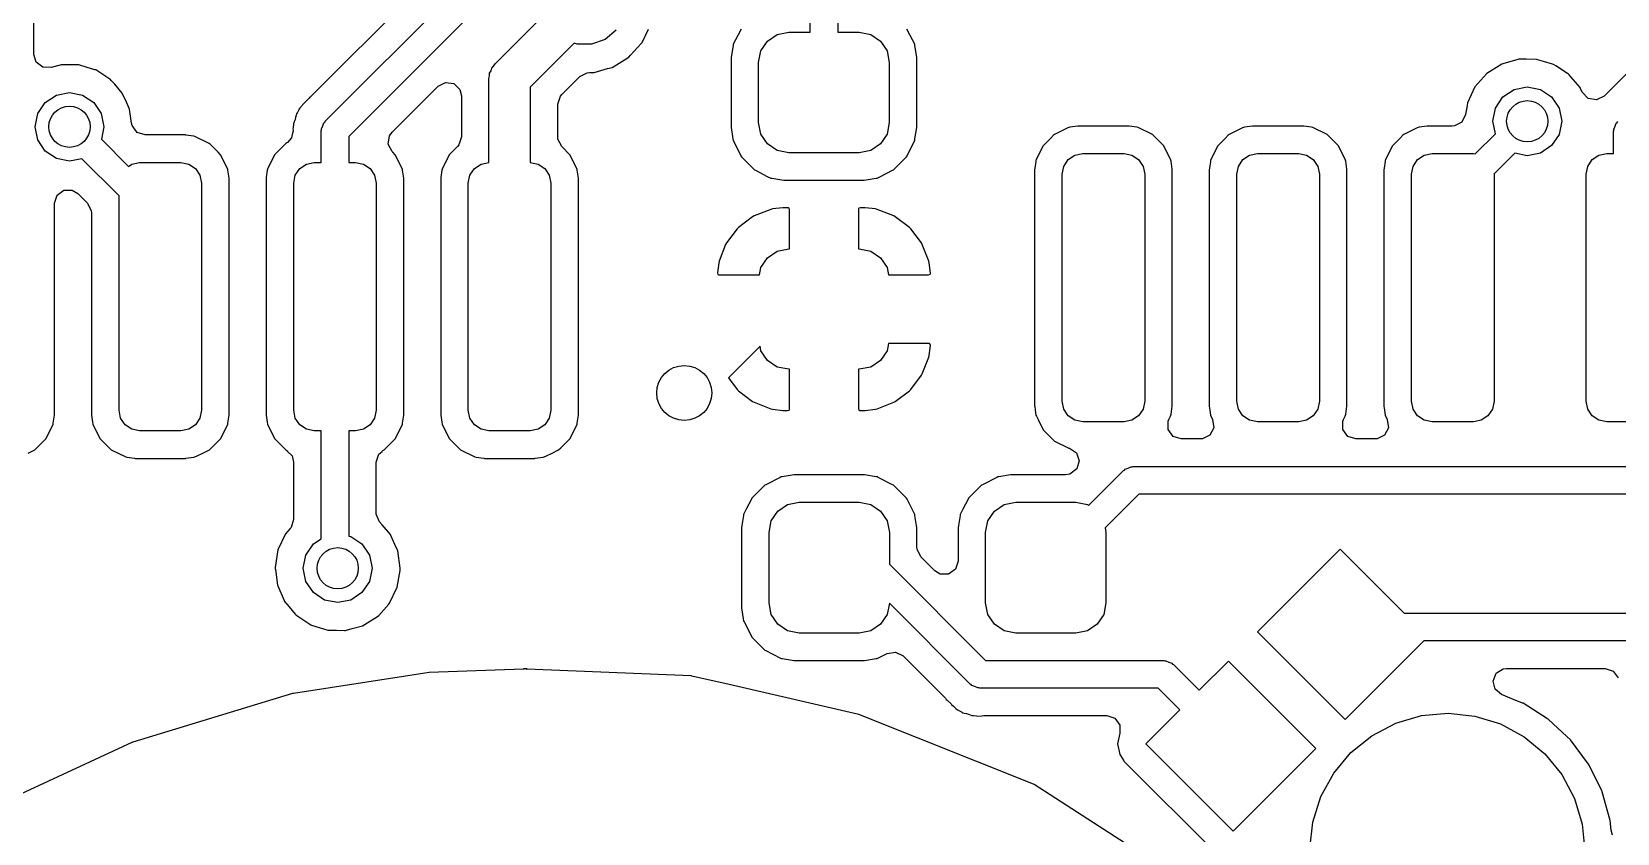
# Model space of a CAD drawing. Extents: x 0.04 to 2.01, y 0.04 to 5.04.
# Drawn here: x 0.3868 to 0.8407, y 1.808 to 2.0374 of the extents above; entities that cross this region are included whole.
import ezdxf

# ---------------------------------------------------------------- set-up
doc = ezdxf.new("R2010")
doc.units = 0
doc.header["$MEASUREMENT"] = 0
doc.layers.add('BLACK', color=7, linetype='CONTINUOUS')

msp = doc.modelspace()

# ---------------------------------------------------------------- linework, layer by layer
at = {"layer": 'BLACK', "linetype": 'CONTINUOUS'}
for p, q in [((0.470838, 2.01184), (0.559685, 2.10069)), ((0.566406, 2.09627), (0.477559, 2.00742)), ((0.609685, 2.03728), (0.609685, 2.08083)), ((0.617559, 2.08083), (0.617559, 2.03728)), ((0.517309, 2.06947), (0.466746, 2.01891)), ((0.870322, 2.05241), (0.836947, 2.01903)), ((0.387421, 2.03093), (0.387421, 2.04672)), ((0.519446, 2.02823), (0.533767, 2.04255)), ((0.561563, 2.03436), (0.563434, 2.03822)), ((0.589874, 2.03822), (0.588916, 2.03634)), ((0.638328, 2.03634), (0.63737, 2.03822)), ((0.542107, 2.03419), (0.529528, 2.02161)), ((0.543008, 2.03386), (0.542107, 2.03419)), ((0.54711, 2.03386), (0.543008, 2.03386)), ((0.550965, 2.03526), (0.54711, 2.03386)), ((0.554107, 2.0379), (0.550965, 2.03526)), ((0.55824, 2.03069), (0.561377, 2.03415)), ((0.561377, 2.03415), (0.561563, 2.03436)), ((0.587592, 2.03353), (0.58706, 2.03018)), ((0.58764, 2.03384), (0.587592, 2.03353)), ((0.587592, 2.03353), (0.587592, 2.03353)), ((0.588916, 2.03634), (0.58764, 2.03384)), ((0.595577, 2.03197), (0.597444, 2.03476)), ((0.597444, 2.03476), (0.600238, 2.03663)), ((0.600238, 2.03663), (0.603533, 2.03728)), ((0.603533, 2.03728), (0.609685, 2.03728)), ((0.617559, 2.03728), (0.623711, 2.03728)), ((0.623711, 2.03728), (0.627006, 2.03663)), ((0.627006, 2.03663), (0.6298, 2.03476)), ((0.6298, 2.03476), (0.631667, 2.03197)), ((0.639604, 2.03384), (0.638328, 2.03634)), ((0.639652, 2.03353), (0.639604, 2.03384)), ((0.640184, 2.03018), (0.639652, 2.03353)), ((0.639652, 2.03353), (0.639652, 2.03353)), ((0.388086, 2.02876), (0.387421, 2.03093)), ((0.552965, 2.02722), (0.557775, 2.03018)), ((0.557775, 2.03018), (0.55824, 2.03069)), ((0.58706, 2.03018), (0.587028, 2.02997)), ((0.587028, 2.02997), (0.587028, 2.01015)), ((0.594921, 2.02867), (0.595577, 2.03197)), ((0.631667, 2.03197), (0.632323, 2.02867)), ((0.640217, 2.02997), (0.640184, 2.03018)), ((0.640217, 2.01015), (0.640217, 2.02997)), ((0.812262, 2.02949), (0.807911, 2.02824)), ((0.812529, 2.02956), (0.812262, 2.02949)), ((0.812262, 2.02949), (0.812262, 2.02949)), ((0.812806, 2.02956), (0.812529, 2.02956)), ((0.814592, 2.02955), (0.812806, 2.02956)), ((0.817609, 2.02953), (0.814592, 2.02955)), ((0.819556, 2.02895), (0.817609, 2.02953)), ((0.822211, 2.02816), (0.819556, 2.02895)), ((0.389983, 2.02727), (0.388086, 2.02876)), ((0.39239, 2.02718), (0.389983, 2.02727)), ((0.394939, 2.02791), (0.39239, 2.02718)), ((0.395206, 2.02799), (0.394939, 2.02791)), ((0.394939, 2.02791), (0.394939, 2.02791)), ((0.395484, 2.02799), (0.395206, 2.02799)), ((0.397269, 2.02798), (0.395484, 2.02799)), ((0.400286, 2.02796), (0.397269, 2.02798)), ((0.402708, 2.02723), (0.400286, 2.02796)), ((0.404888, 2.02658), (0.402708, 2.02723)), ((0.405154, 2.0265), (0.404888, 2.02658)), ((0.404888, 2.02658), (0.404888, 2.02658)), ((0.406024, 2.02594), (0.405154, 2.0265)), ((0.409184, 2.02389), (0.406024, 2.02594)), ((0.517717, 2.02406), (0.517918, 2.02481)), ((0.517918, 2.02558), (0.518306, 2.02626)), ((0.517918, 2.02481), (0.517918, 2.02558)), ((0.518306, 2.02626), (0.518508, 2.02701)), ((0.518508, 2.02701), (0.519057, 2.02756)), ((0.519057, 2.02756), (0.519446, 2.02823)), ((0.538563, 2.01948), (0.543697, 2.02461)), ((0.543697, 2.02461), (0.545843, 2.02571)), ((0.545843, 2.02571), (0.546524, 2.02576)), ((0.546524, 2.02576), (0.546944, 2.02575)), ((0.546944, 2.02575), (0.547242, 2.02574)), ((0.547242, 2.02574), (0.547242, 2.02574)), ((0.547242, 2.02574), (0.54752, 2.02574)), ((0.54752, 2.02574), (0.547787, 2.02581)), ((0.547787, 2.02581), (0.547788, 2.02581)), ((0.547788, 2.02581), (0.551694, 2.02688)), ((0.551694, 2.02688), (0.552965, 2.02722)), ((0.594921, 2.01145), (0.594921, 2.02867)), ((0.632323, 2.02867), (0.632323, 2.01145)), ((0.803347, 2.02546), (0.799984, 2.02165)), ((0.807644, 2.02817), (0.803347, 2.02546)), ((0.807911, 2.02824), (0.807644, 2.02817)), ((0.807911, 2.02824), (0.807911, 2.02824)), ((0.822477, 2.02808), (0.822211, 2.02816)), ((0.822211, 2.02816), (0.822211, 2.02816)), ((0.823135, 2.02765), (0.822477, 2.02808)), ((0.826507, 2.02546), (0.823135, 2.02765)), ((0.82674, 2.02531), (0.826507, 2.02546)), ((0.826507, 2.02546), (0.826507, 2.02546)), ((0.826921, 2.0251), (0.82674, 2.02531)), ((0.827401, 2.02455), (0.826921, 2.0251)), ((0.826921, 2.0251), (0.826921, 2.0251)), ((0.830056, 2.02147), (0.827401, 2.02455)), ((0.393871, 2.01933), (0.397638, 2.02008)), ((0.397638, 2.02008), (0.401404, 2.01933)), ((0.409417, 2.02374), (0.409184, 2.02389)), ((0.409184, 2.02389), (0.409184, 2.02389)), ((0.409598, 2.02353), (0.409417, 2.02374)), ((0.410583, 2.02239), (0.409598, 2.02353)), ((0.409598, 2.02353), (0.409598, 2.02353)), ((0.412733, 2.01989), (0.410583, 2.02239)), ((0.412848, 2.01964), (0.412733, 2.01989)), ((0.489975, 2.00868), (0.503169, 2.02187)), ((0.503169, 2.02187), (0.505315, 2.02296)), ((0.505315, 2.02296), (0.507695, 2.02259)), ((0.507695, 2.02259), (0.509398, 2.02088)), ((0.509398, 2.02088), (0.509823, 2.01911)), ((0.517717, 2), (0.517717, 2.02406)), ((0.529528, 2.02161), (0.529528, 2)), ((0.799984, 2.02165), (0.797825, 2.01705)), ((0.808001, 2.01877), (0.811194, 2.0209)), ((0.811194, 2.0209), (0.814961, 2.02165)), ((0.814961, 2.02165), (0.818727, 2.0209)), ((0.818727, 2.0209), (0.82192, 2.01877)), ((0.830171, 2.02121), (0.830056, 2.02147)), ((0.830643, 2.02018), (0.830171, 2.02121)), ((0.830171, 2.02121), (0.830171, 2.02121)), ((0.832421, 2.01832), (0.830643, 2.02018)), ((0.388544, 2.014), (0.390678, 2.0172)), ((0.390678, 2.0172), (0.393871, 2.01933)), ((0.401404, 2.01933), (0.404598, 2.0172)), ((0.404598, 2.0172), (0.406731, 2.014)), ((0.413911, 2.0173), (0.412848, 2.01964)), ((0.412848, 2.01964), (0.412848, 2.01964)), ((0.414836, 2.01527), (0.413911, 2.0173)), ((0.463449, 2.01549), (0.463315, 2.01515)), ((0.464243, 2.01634), (0.463449, 2.01549)), ((0.464378, 2.0165), (0.464243, 2.01634)), ((0.464478, 2.01664), (0.464378, 2.0165)), ((0.465021, 2.01719), (0.464478, 2.01664)), ((0.465122, 2.01729), (0.465021, 2.01719)), ((0.466201, 2.01845), (0.465122, 2.01729)), ((0.466446, 2.01872), (0.466201, 2.01845)), ((0.466623, 2.0188), (0.466446, 2.01872)), ((0.466746, 2.01891), (0.466623, 2.0188)), ((0.509823, 2.01911), (0.509823, 2.00733)), ((0.537421, 2.01672), (0.538166, 2.01902)), ((0.537421, 2.00733), (0.537421, 2.01672)), ((0.538166, 2.01902), (0.538563, 2.01948)), ((0.79771, 2.01631), (0.797311, 2.01375)), ((0.797825, 2.01705), (0.79771, 2.01631)), ((0.805118, 2.01181), (0.805867, 2.01558)), ((0.805867, 2.01558), (0.808001, 2.01877)), ((0.82192, 2.01877), (0.824054, 2.01558)), ((0.824054, 2.01558), (0.824803, 2.01181)), ((0.834801, 2.01794), (0.832421, 2.01832)), ((0.836947, 2.01903), (0.834801, 2.01794)), ((0.387795, 2.01024), (0.388544, 2.014)), ((0.406731, 2.014), (0.40748, 2.01024)), ((0.415406, 2.01129), (0.414836, 2.01527)), ((0.415413, 2.01124), (0.415406, 2.01129)), ((0.415564, 2.01059), (0.415413, 2.01124)), ((0.461791, 2.0109), (0.461686, 2.01)), ((0.461816, 2.01139), (0.461791, 2.01115)), ((0.461791, 2.01115), (0.461791, 2.0109)), ((0.462101, 2.01211), (0.461816, 2.01139)), ((0.462204, 2.01237), (0.462101, 2.01211)), ((0.462376, 2.01291), (0.462204, 2.01237)), ((0.462535, 2.01358), (0.462376, 2.01291)), ((0.462618, 2.01393), (0.462535, 2.01358)), ((0.462822, 2.01423), (0.462618, 2.01393)), ((0.462875, 2.01431), (0.462822, 2.01423)), ((0.462822, 2.01423), (0.462822, 2.01423)), ((0.463281, 2.01507), (0.462875, 2.01431)), ((0.463315, 2.01515), (0.463281, 2.01507)), ((0.463315, 2.01515), (0.463315, 2.01515)), ((0.470152, 2.01049), (0.470437, 2.01137)), ((0.470437, 2.01137), (0.470694, 2.01156)), ((0.470694, 2.01156), (0.470838, 2.01184)), ((0.595577, 2.00815), (0.594921, 2.01145)), ((0.632323, 2.01145), (0.631667, 2.00815)), ((0.796223, 2.0116), (0.79408, 2.0105)), ((0.797311, 2.01375), (0.796223, 2.0116)), ((0.805827, 2.00825), (0.805118, 2.01181)), ((0.824803, 2.01181), (0.824054, 2.00804)), ((0.840152, 2.01041), (0.840437, 2.01129)), ((0.840437, 2.01129), (0.840694, 2.01148)), ((0.840694, 2.01148), (0.840838, 2.01176)), ((0.388544, 2.00647), (0.387795, 2.01024)), ((0.390678, 2.00328), (0.388544, 2.00647)), ((0.40748, 2.01024), (0.406771, 2.00667)), ((0.406771, 2.00667), (0.414518, 1.99892)), ((0.41698, 2.00864), (0.415564, 2.01059)), ((0.419271, 2.00789), (0.41698, 2.00864)), ((0.430835, 2.00789), (0.419271, 2.00789)), ((0.430975, 2.00787), (0.430835, 2.00789)), ((0.433225, 2.00755), (0.430975, 2.00787)), ((0.430975, 2.00787), (0.430975, 2.00787)), ((0.433524, 2.0075), (0.433225, 2.00755)), ((0.433225, 2.00755), (0.433225, 2.00755)), ((0.437652, 2.00548), (0.433524, 2.0075)), ((0.461201, 2.00706), (0.460036, 2.00574)), ((0.461539, 2.00893), (0.461201, 2.00706)), ((0.461632, 2.00893), (0.461539, 2.00893)), ((0.461685, 2.01), (0.461601, 2.00964)), ((0.461601, 2.00964), (0.461649, 2.00929)), ((0.461649, 2.00929), (0.461632, 2.00893)), ((0.461686, 2.01), (0.461685, 2.01)), ((0.469685, 2.00906), (0.469783, 2.00936)), ((0.469685, 2), (0.469685, 2.00906)), ((0.469734, 2.00967), (0.470152, 2.01049)), ((0.469783, 2.00936), (0.469734, 2.00967)), ((0.477559, 2.00742), (0.477559, 2)), ((0.488882, 2.00531), (0.489257, 2.00769)), ((0.489257, 2.00769), (0.489975, 2.00868)), ((0.509823, 2.00733), (0.509078, 2.00504)), ((0.53747, 2.00672), (0.537421, 2.00733)), ((0.538565, 2.00457), (0.53747, 2.00672)), ((0.587028, 2.01015), (0.587052, 2.01)), ((0.587052, 2.01), (0.587052, 2.01)), ((0.587052, 2.01), (0.587565, 2.00675)), ((0.587565, 2.00675), (0.58764, 2.00628)), ((0.58764, 2.00628), (0.587779, 2.00601)), ((0.597444, 2.00536), (0.595577, 2.00815)), ((0.631667, 2.00815), (0.6298, 2.00536)), ((0.639465, 2.00601), (0.639604, 2.00628)), ((0.639604, 2.00628), (0.639679, 2.00675)), ((0.639679, 2.00675), (0.640193, 2.01)), ((0.640193, 2.01), (0.640217, 2.01015)), ((0.640193, 2.01), (0.640193, 2.01)), ((0.678462, 2.00692), (0.676327, 2.00478)), ((0.679345, 2.0078), (0.678462, 2.00692)), ((0.679573, 2.00803), (0.679345, 2.0078)), ((0.682674, 2.00955), (0.679573, 2.00803)), ((0.683424, 2.00992), (0.682674, 2.00955)), ((0.683696, 2.01005), (0.683424, 2.00992)), ((0.683424, 2.00992), (0.683424, 2.00992)), ((0.683996, 2.0101), (0.683696, 2.01005)), ((0.686267, 2.01043), (0.683996, 2.0101)), ((0.683996, 2.0101), (0.683996, 2.0101)), ((0.686268, 2.01043), (0.686267, 2.01043)), ((0.686409, 2.01045), (0.686268, 2.01043)), ((0.700835, 2.01045), (0.686409, 2.01045)), ((0.700975, 2.01043), (0.700835, 2.01045)), ((0.703225, 2.0101), (0.700975, 2.01043)), ((0.700975, 2.01043), (0.700975, 2.01043)), ((0.703524, 2.01006), (0.703225, 2.0101)), ((0.703225, 2.0101), (0.703225, 2.0101)), ((0.707652, 2.00804), (0.703524, 2.01006)), ((0.710903, 2.0048), (0.707652, 2.00804)), ((0.728462, 2.00692), (0.726327, 2.00478)), ((0.729345, 2.0078), (0.728462, 2.00692)), ((0.729573, 2.00803), (0.729345, 2.0078)), ((0.732674, 2.00955), (0.729573, 2.00803)), ((0.733424, 2.00992), (0.732674, 2.00955)), ((0.733696, 2.01005), (0.733424, 2.00992)), ((0.733424, 2.00992), (0.733424, 2.00992)), ((0.733996, 2.0101), (0.733696, 2.01005)), ((0.736267, 2.01043), (0.733996, 2.0101)), ((0.733996, 2.0101), (0.733996, 2.0101)), ((0.736268, 2.01043), (0.736267, 2.01043)), ((0.736409, 2.01045), (0.736268, 2.01043)), ((0.750835, 2.01045), (0.736409, 2.01045)), ((0.750975, 2.01043), (0.750835, 2.01045)), ((0.753225, 2.0101), (0.750975, 2.01043)), ((0.750975, 2.01043), (0.750975, 2.01043)), ((0.753524, 2.01006), (0.753225, 2.0101)), ((0.753225, 2.0101), (0.753225, 2.0101)), ((0.757652, 2.00804), (0.753524, 2.01006)), ((0.760903, 2.0048), (0.757652, 2.00804)), ((0.778462, 2.00692), (0.776327, 2.00478)), ((0.779345, 2.0078), (0.778462, 2.00692)), ((0.779573, 2.00803), (0.779345, 2.0078)), ((0.782674, 2.00955), (0.779573, 2.00803)), ((0.783424, 2.00992), (0.782674, 2.00955)), ((0.783696, 2.01005), (0.783424, 2.00992)), ((0.783424, 2.00992), (0.783424, 2.00992)), ((0.783996, 2.0101), (0.783696, 2.01005)), ((0.786267, 2.01043), (0.783996, 2.0101)), ((0.783996, 2.0101), (0.783996, 2.0101)), ((0.786268, 2.01043), (0.786267, 2.01043)), ((0.786409, 2.01045), (0.786268, 2.01043)), ((0.79346, 2.01045), (0.786409, 2.01045)), ((0.79408, 2.0105), (0.79346, 2.01045)), ((0.800039, 2.00246), (0.805827, 2.00825)), ((0.824054, 2.00804), (0.82192, 2.00485)), ((0.839685, 2.00898), (0.839783, 2.00928)), ((0.839685, 2.00256), (0.839685, 2.00898)), ((0.839734, 2.00959), (0.840152, 2.01041)), ((0.839783, 2.00928), (0.839734, 2.00959)), ((0.393871, 2.00114), (0.390678, 2.00328)), ((0.437894, 2.00524), (0.437652, 2.00548)), ((0.440214, 2.00293), (0.437894, 2.00524)), ((0.440903, 2.00224), (0.440214, 2.00293)), ((0.442927, 1.99811), (0.440903, 2.00224)), ((0.456327, 2.00222), (0.45431, 1.99809)), ((0.458996, 2.00489), (0.456327, 2.00222)), ((0.459345, 2.00524), (0.458996, 2.00489)), ((0.459573, 2.00547), (0.459345, 2.00524)), ((0.459345, 2.00524), (0.459345, 2.00524)), ((0.459862, 2.00561), (0.459573, 2.00547)), ((0.460036, 2.00574), (0.459862, 2.00561)), ((0.489977, 2.00316), (0.488882, 2.00531)), ((0.490214, 2.00293), (0.489977, 2.00316)), ((0.490903, 2.00224), (0.490214, 2.00293)), ((0.492927, 1.99811), (0.490903, 2.00224)), ((0.506327, 2.00222), (0.50431, 1.99809)), ((0.507544, 2.00344), (0.506327, 2.00222)), ((0.508684, 2.00458), (0.507544, 2.00344)), ((0.509078, 2.00504), (0.508684, 2.00458)), ((0.540903, 2.00224), (0.538565, 2.00457)), ((0.542927, 1.99811), (0.540903, 2.00224)), ((0.587779, 2.00601), (0.587779, 2.00601)), ((0.587779, 2.00601), (0.589848, 2.00195)), ((0.589848, 2.00195), (0.590013, 2.00162)), ((0.600238, 2.00349), (0.597444, 2.00536)), ((0.603533, 2.00283), (0.600238, 2.00349)), ((0.623711, 2.00283), (0.603533, 2.00283)), ((0.627006, 2.00349), (0.623711, 2.00283)), ((0.6298, 2.00536), (0.627006, 2.00349)), ((0.637231, 2.00162), (0.637396, 2.00195)), ((0.637396, 2.00195), (0.639465, 2.00601)), ((0.639465, 2.00601), (0.639465, 2.00601)), ((0.676327, 2.00478), (0.67431, 2.00065)), ((0.683541, 2.00083), (0.685457, 2.00211)), ((0.685457, 2.00211), (0.687717, 2.00256)), ((0.687717, 2.00256), (0.699528, 2.00256)), ((0.699528, 2.00256), (0.701788, 2.00211)), ((0.701788, 2.00211), (0.703703, 2.00083)), ((0.711328, 2.00393), (0.710903, 2.0048)), ((0.712301, 2.00195), (0.711328, 2.00393)), ((0.712927, 2.00067), (0.712301, 2.00195)), ((0.726327, 2.00478), (0.72431, 2.00065)), ((0.733541, 2.00083), (0.735457, 2.00211)), ((0.735457, 2.00211), (0.737717, 2.00256)), ((0.737717, 2.00256), (0.749528, 2.00256)), ((0.749528, 2.00256), (0.751788, 2.00211)), ((0.751788, 2.00211), (0.753703, 2.00083)), ((0.761328, 2.00393), (0.760903, 2.0048)), ((0.762301, 2.00195), (0.761328, 2.00393)), ((0.762927, 2.00067), (0.762301, 2.00195)), ((0.776327, 2.00478), (0.77431, 2.00065)), ((0.783541, 2.00083), (0.785457, 2.00211)), ((0.785457, 2.00211), (0.787717, 2.00256)), ((0.787717, 2.00256), (0.799528, 2.00256)), ((0.799528, 2.00256), (0.800039, 2.00246)), ((0.811395, 2.00268), (0.805423, 1.99671)), ((0.814961, 2.00197), (0.811395, 2.00268)), ((0.818727, 2.00272), (0.814961, 2.00197)), ((0.82192, 2.00485), (0.818727, 2.00272)), ((0.833541, 2.00083), (0.835457, 2.00211)), ((0.835457, 2.00211), (0.837717, 2.00256)), ((0.837717, 2.00256), (0.839685, 2.00256)), ((0.397638, 2.00039), (0.393871, 2.00114)), ((0.401203, 2.0011), (0.397638, 2.00039)), ((0.411811, 1.9905), (0.401203, 2.0011)), ((0.414518, 1.99892), (0.415457, 1.99955)), ((0.415457, 1.99955), (0.417717, 2)), ((0.417717, 2), (0.429528, 2)), ((0.429528, 2), (0.431788, 1.99955)), ((0.431788, 1.99955), (0.433703, 1.99827)), ((0.433703, 1.99827), (0.434984, 1.99635)), ((0.442972, 1.99781), (0.442927, 1.99811)), ((0.443305, 1.99555), (0.442972, 1.99781)), ((0.442972, 1.99781), (0.442972, 1.99781)), ((0.454266, 1.99779), (0.45396, 1.99569)), ((0.45431, 1.99809), (0.454266, 1.99779)), ((0.454266, 1.99779), (0.454266, 1.99779)), ((0.462261, 1.99635), (0.463541, 1.99827)), ((0.463541, 1.99827), (0.465457, 1.99955)), ((0.465457, 1.99955), (0.467717, 2)), ((0.467717, 2), (0.469685, 2)), ((0.477559, 2), (0.479528, 2)), ((0.479528, 2), (0.481788, 1.99955)), ((0.481788, 1.99955), (0.483703, 1.99827)), ((0.483703, 1.99827), (0.484984, 1.99635)), ((0.492972, 1.99781), (0.492927, 1.99811)), ((0.493305, 1.99555), (0.492972, 1.99781)), ((0.492972, 1.99781), (0.492972, 1.99781)), ((0.504266, 1.99779), (0.50396, 1.99569)), ((0.50431, 1.99809), (0.504266, 1.99779)), ((0.504266, 1.99779), (0.504266, 1.99779)), ((0.512261, 1.99635), (0.513541, 1.99827)), ((0.513541, 1.99827), (0.515457, 1.99955)), ((0.515457, 1.99955), (0.517717, 2)), ((0.529528, 2), (0.531788, 1.99955)), ((0.531788, 1.99955), (0.533703, 1.99827)), ((0.533703, 1.99827), (0.534984, 1.99635)), ((0.542972, 1.99781), (0.542927, 1.99811)), ((0.543305, 1.99555), (0.542972, 1.99781)), ((0.542972, 1.99781), (0.542972, 1.99781)), ((0.590013, 2.00162), (0.593711, 1.99793)), ((0.593711, 1.99793), (0.593984, 1.99779)), ((0.593984, 1.99779), (0.593984, 1.99779)), ((0.593984, 1.99779), (0.597398, 1.99605)), ((0.629846, 1.99605), (0.63326, 1.99779)), ((0.63326, 1.99779), (0.633534, 1.99793)), ((0.63326, 1.99779), (0.63326, 1.99779)), ((0.633534, 1.99793), (0.637231, 2.00162)), ((0.673976, 1.99836), (0.673917, 1.99796)), ((0.673917, 1.99796), (0.673917, 1.93039)), ((0.674266, 2.00035), (0.673976, 1.99836)), ((0.67431, 2.00065), (0.674266, 2.00035)), ((0.674266, 2.00035), (0.674266, 2.00035)), ((0.681811, 1.99665), (0.682261, 1.99891)), ((0.682261, 1.99891), (0.683541, 2.00083)), ((0.703703, 2.00083), (0.704984, 1.99891)), ((0.704984, 1.99891), (0.705433, 1.99665)), ((0.712972, 2.00037), (0.712927, 2.00067)), ((0.7133, 1.99814), (0.712972, 2.00037)), ((0.712972, 2.00037), (0.712972, 2.00037)), ((0.713327, 1.99796), (0.7133, 1.99814)), ((0.713327, 1.93039), (0.713327, 1.99796)), ((0.723976, 1.99836), (0.723917, 1.99796)), ((0.723917, 1.99796), (0.723917, 1.93039)), ((0.724266, 2.00035), (0.723976, 1.99836)), ((0.72431, 2.00065), (0.724266, 2.00035)), ((0.724266, 2.00035), (0.724266, 2.00035)), ((0.731811, 1.99665), (0.732261, 1.99891)), ((0.732261, 1.99891), (0.733541, 2.00083)), ((0.753703, 2.00083), (0.754984, 1.99891)), ((0.754984, 1.99891), (0.755433, 1.99665)), ((0.762972, 2.00037), (0.762927, 2.00067)), ((0.7633, 1.99814), (0.762972, 2.00037)), ((0.762972, 2.00037), (0.762972, 2.00037)), ((0.763327, 1.99796), (0.7633, 1.99814)), ((0.763327, 1.93039), (0.763327, 1.99796)), ((0.773976, 1.99836), (0.773917, 1.99796)), ((0.773917, 1.99796), (0.773917, 1.93039)), ((0.774266, 2.00035), (0.773976, 1.99836)), ((0.77431, 2.00065), (0.774266, 2.00035)), ((0.774266, 2.00035), (0.774266, 2.00035)), ((0.781811, 1.99665), (0.782261, 1.99891)), ((0.782261, 1.99891), (0.783541, 2.00083)), ((0.831811, 1.99665), (0.832261, 1.99891)), ((0.832261, 1.99891), (0.833541, 2.00083)), ((0.434984, 1.99635), (0.435433, 1.99409)), ((0.435433, 1.99409), (0.435433, 1.92913)), ((0.443327, 1.9954), (0.443305, 1.99555)), ((0.443327, 1.92783), (0.443327, 1.9954)), ((0.45396, 1.99569), (0.453917, 1.9954)), ((0.453917, 1.9954), (0.453917, 1.92783)), ((0.461811, 1.99409), (0.462261, 1.99635)), ((0.461811, 1.92913), (0.461811, 1.99409)), ((0.484984, 1.99635), (0.485433, 1.99409)), ((0.485433, 1.99409), (0.485433, 1.92913)), ((0.493327, 1.9954), (0.493305, 1.99555)), ((0.493327, 1.92783), (0.493327, 1.9954)), ((0.50396, 1.99569), (0.503917, 1.9954)), ((0.503917, 1.9954), (0.503917, 1.92783)), ((0.511811, 1.99409), (0.512261, 1.99635)), ((0.511811, 1.92913), (0.511811, 1.99409)), ((0.534984, 1.99635), (0.535433, 1.99409)), ((0.535433, 1.99409), (0.535433, 1.92913)), ((0.543327, 1.9954), (0.543305, 1.99555)), ((0.543327, 1.92783), (0.543327, 1.9954)), ((0.597398, 1.99605), (0.598369, 1.99555)), ((0.598369, 1.99555), (0.598672, 1.99551)), ((0.598672, 1.99551), (0.598672, 1.99551)), ((0.598672, 1.99551), (0.602083, 1.99496)), ((0.602083, 1.99496), (0.602083, 1.99496)), ((0.602083, 1.99496), (0.602234, 1.99494)), ((0.602234, 1.99494), (0.62501, 1.99494)), ((0.62501, 1.99494), (0.625161, 1.99496)), ((0.625161, 1.99496), (0.628572, 1.99551)), ((0.625161, 1.99496), (0.625161, 1.99496)), ((0.628572, 1.99551), (0.628875, 1.99555)), ((0.628572, 1.99551), (0.628572, 1.99551)), ((0.628875, 1.99555), (0.629846, 1.99605)), ((0.681811, 1.93169), (0.681811, 1.99665)), ((0.705433, 1.99665), (0.705433, 1.93169)), ((0.731811, 1.93169), (0.731811, 1.99665)), ((0.755433, 1.99665), (0.755433, 1.93169)), ((0.781811, 1.93169), (0.781811, 1.99665)), ((0.805423, 1.99671), (0.805433, 1.99665)), ((0.805433, 1.99665), (0.805433, 1.93169)), ((0.831811, 1.93169), (0.831811, 1.99665)), ((0.393327, 1.98841), (0.394071, 1.9907)), ((0.393327, 1.92783), (0.393327, 1.98841)), ((0.394071, 1.9907), (0.39602, 1.99211)), ((0.39602, 1.99211), (0.398429, 1.99211)), ((0.398429, 1.99211), (0.39998, 1.99116)), ((0.39998, 1.99116), (0.402776, 1.98837)), ((0.402776, 1.98837), (0.403869, 1.98622)), ((0.411811, 1.92913), (0.411811, 1.9905)), ((0.403869, 1.98622), (0.403917, 1.98561)), ((0.403917, 1.98561), (0.403917, 1.92783)), ((0.593202, 1.98446), (0.589168, 1.9814)), ((0.59366, 1.98472), (0.593202, 1.98446)), ((0.598383, 1.98659), (0.59366, 1.98472)), ((0.598864, 1.98671), (0.598383, 1.98659)), ((0.60183, 1.98707), (0.598864, 1.98671)), ((0.602065, 1.98709), (0.60183, 1.98707)), ((0.603455, 1.98709), (0.602065, 1.98709)), ((0.603617, 1.98697), (0.603455, 1.98709)), ((0.60378, 1.98647), (0.603617, 1.98697)), ((0.60378, 1.97528), (0.60378, 1.98647)), ((0.623582, 1.98692), (0.623465, 1.98676)), ((0.623465, 1.98676), (0.623465, 1.97528)), ((0.624082, 1.98709), (0.623582, 1.98692)), ((0.62518, 1.98709), (0.624082, 1.98709)), ((0.625414, 1.98707), (0.62518, 1.98709)), ((0.62838, 1.98671), (0.625414, 1.98707)), ((0.628861, 1.98659), (0.62838, 1.98671)), ((0.633584, 1.98472), (0.628861, 1.98659)), ((0.634042, 1.98446), (0.633584, 1.98472)), ((0.638076, 1.9814), (0.634042, 1.98446)), ((0.588795, 1.98103), (0.585734, 1.977)), ((0.589168, 1.9814), (0.588795, 1.98103)), ((0.638449, 1.98103), (0.638076, 1.9814)), ((0.64151, 1.977), (0.638449, 1.98103)), ((0.585475, 1.97654), (0.583605, 1.97181)), ((0.585734, 1.977), (0.585475, 1.97654)), ((0.597444, 1.97275), (0.600238, 1.97462)), ((0.600238, 1.97462), (0.603533, 1.97528)), ((0.603533, 1.97528), (0.60378, 1.97528)), ((0.623465, 1.97528), (0.623711, 1.97528)), ((0.623711, 1.97528), (0.627006, 1.97462)), ((0.627006, 1.97462), (0.6298, 1.97275)), ((0.641769, 1.97654), (0.64151, 1.977)), ((0.643639, 1.97181), (0.641769, 1.97654)), ((0.583483, 1.97133), (0.583133, 1.96844)), ((0.583605, 1.97181), (0.583483, 1.97133)), ((0.595166, 1.96789), (0.595577, 1.96996)), ((0.595577, 1.96996), (0.597444, 1.97275)), ((0.6298, 1.97275), (0.631667, 1.96996)), ((0.631667, 1.96996), (0.632078, 1.96789)), ((0.643761, 1.97133), (0.643639, 1.97181)), ((0.64412, 1.96837), (0.643761, 1.97133)), ((0.583133, 1.96844), (0.583273, 1.96801)), ((0.583273, 1.96801), (0.583435, 1.96789)), ((0.583435, 1.96789), (0.595166, 1.96789)), ((0.632078, 1.96789), (0.643516, 1.96789)), ((0.643516, 1.96789), (0.644016, 1.96806)), ((0.644016, 1.96806), (0.644129, 1.96821)), ((0.644129, 1.96821), (0.64412, 1.96837)), ((0.595325, 1.94741), (0.586291, 1.93837)), ((0.595577, 1.94614), (0.595325, 1.94741)), ((0.632078, 1.94821), (0.631667, 1.94614)), ((0.643809, 1.94821), (0.632078, 1.94821)), ((0.643761, 1.94477), (0.644111, 1.94766)), ((0.643972, 1.94809), (0.643809, 1.94821)), ((0.644111, 1.94766), (0.643972, 1.94809)), ((0.597444, 1.94335), (0.595577, 1.94614)), ((0.600238, 1.94148), (0.597444, 1.94335)), ((0.6298, 1.94335), (0.627006, 1.94148)), ((0.631667, 1.94614), (0.6298, 1.94335)), ((0.641769, 1.93957), (0.643639, 1.94429)), ((0.643639, 1.94429), (0.643761, 1.94477)), ((0.586291, 1.93837), (0.588795, 1.93507)), ((0.603533, 1.94083), (0.600238, 1.94148)), ((0.60378, 1.94083), (0.603533, 1.94083)), ((0.60378, 1.92934), (0.60378, 1.94083)), ((0.623711, 1.94083), (0.623465, 1.94083)), ((0.623465, 1.94083), (0.623465, 1.92963)), ((0.627006, 1.94148), (0.623711, 1.94083)), ((0.638449, 1.93507), (0.64151, 1.93911)), ((0.64151, 1.93911), (0.641769, 1.93957)), ((0.588795, 1.93507), (0.589168, 1.9347)), ((0.589168, 1.9347), (0.593202, 1.93164)), ((0.634042, 1.93164), (0.638076, 1.9347)), ((0.638076, 1.9347), (0.638449, 1.93507)), ((0.412261, 1.92687), (0.411811, 1.92913)), ((0.435433, 1.92913), (0.434984, 1.92687)), ((0.462261, 1.92687), (0.461811, 1.92913)), ((0.485433, 1.92913), (0.484984, 1.92687)), ((0.512261, 1.92687), (0.511811, 1.92913)), ((0.535433, 1.92913), (0.534984, 1.92687)), ((0.593202, 1.93164), (0.59366, 1.93138)), ((0.59366, 1.93138), (0.598383, 1.92951)), ((0.598383, 1.92951), (0.598865, 1.92939)), ((0.598865, 1.92939), (0.60183, 1.92903)), ((0.603162, 1.92902), (0.603662, 1.92918)), ((0.603662, 1.92918), (0.60378, 1.92934)), ((0.623465, 1.92963), (0.623627, 1.92913)), ((0.623627, 1.92913), (0.623789, 1.92902)), ((0.625414, 1.92903), (0.62838, 1.92939)), ((0.62838, 1.92939), (0.628861, 1.92951)), ((0.628861, 1.92951), (0.633584, 1.93138)), ((0.633584, 1.93138), (0.634042, 1.93164)), ((0.673917, 1.93039), (0.673938, 1.93024)), ((0.673938, 1.93024), (0.673938, 1.93024)), ((0.673938, 1.93024), (0.674102, 1.92913)), ((0.674102, 1.92913), (0.674317, 1.92767)), ((0.682261, 1.92943), (0.681811, 1.93169)), ((0.683541, 1.92752), (0.682261, 1.92943)), ((0.704984, 1.92943), (0.703703, 1.92752)), ((0.705433, 1.93169), (0.704984, 1.92943)), ((0.712978, 1.928), (0.713306, 1.93025)), ((0.713306, 1.93025), (0.713327, 1.93039)), ((0.713306, 1.93025), (0.713306, 1.93025)), ((0.723917, 1.93039), (0.723938, 1.93024)), ((0.723938, 1.93024), (0.723938, 1.93024)), ((0.723938, 1.93024), (0.724102, 1.92913)), ((0.724102, 1.92913), (0.724317, 1.92767)), ((0.732261, 1.92943), (0.731811, 1.93169)), ((0.733541, 1.92752), (0.732261, 1.92943)), ((0.754984, 1.92943), (0.753703, 1.92752)), ((0.755433, 1.93169), (0.754984, 1.92943)), ((0.762978, 1.928), (0.763306, 1.93025)), ((0.763306, 1.93025), (0.763327, 1.93039)), ((0.763306, 1.93025), (0.763306, 1.93025)), ((0.773917, 1.93039), (0.773938, 1.93024)), ((0.773938, 1.93024), (0.773938, 1.93024)), ((0.773938, 1.93024), (0.774102, 1.92913)), ((0.774102, 1.92913), (0.774317, 1.92767)), ((0.782261, 1.92943), (0.781811, 1.93169)), ((0.783541, 1.92752), (0.782261, 1.92943)), ((0.804984, 1.92943), (0.803703, 1.92752)), ((0.805433, 1.93169), (0.804984, 1.92943)), ((0.832261, 1.92943), (0.831811, 1.93169)), ((0.833541, 1.92752), (0.832261, 1.92943)), ((0.390917, 1.92101), (0.392934, 1.92514)), ((0.392934, 1.92514), (0.392978, 1.92544)), ((0.392978, 1.92544), (0.393306, 1.92769)), ((0.392978, 1.92544), (0.392978, 1.92544)), ((0.393306, 1.92769), (0.393327, 1.92783)), ((0.393306, 1.92769), (0.393306, 1.92769)), ((0.403917, 1.92783), (0.403938, 1.92768)), ((0.403938, 1.92768), (0.403938, 1.92768)), ((0.403938, 1.92768), (0.40423, 1.9257)), ((0.40423, 1.9257), (0.404317, 1.92511)), ((0.404317, 1.92511), (0.40445, 1.92484)), ((0.40445, 1.92484), (0.40445, 1.92484)), ((0.40445, 1.92484), (0.404964, 1.9238)), ((0.413541, 1.92496), (0.412261, 1.92687)), ((0.415457, 1.92368), (0.413541, 1.92496)), ((0.433703, 1.92496), (0.431788, 1.92368)), ((0.434984, 1.92687), (0.433703, 1.92496)), ((0.440917, 1.92101), (0.442934, 1.92514)), ((0.442934, 1.92514), (0.442978, 1.92544)), ((0.442978, 1.92544), (0.443306, 1.92769)), ((0.442978, 1.92544), (0.442978, 1.92544)), ((0.443306, 1.92769), (0.443327, 1.92783)), ((0.443306, 1.92769), (0.443306, 1.92769)), ((0.453917, 1.92783), (0.453938, 1.92768)), ((0.453938, 1.92768), (0.453938, 1.92768)), ((0.453938, 1.92768), (0.45423, 1.9257)), ((0.45423, 1.9257), (0.454317, 1.92511)), ((0.454317, 1.92511), (0.45445, 1.92484)), ((0.45445, 1.92484), (0.45445, 1.92484)), ((0.45445, 1.92484), (0.454964, 1.9238)), ((0.463541, 1.92496), (0.462261, 1.92687)), ((0.465457, 1.92368), (0.463541, 1.92496)), ((0.483703, 1.92496), (0.481788, 1.92368)), ((0.484984, 1.92687), (0.483703, 1.92496)), ((0.490917, 1.92101), (0.492934, 1.92514)), ((0.492934, 1.92514), (0.492978, 1.92544)), ((0.492978, 1.92544), (0.493306, 1.92769)), ((0.492978, 1.92544), (0.492978, 1.92544)), ((0.493306, 1.92769), (0.493327, 1.92783)), ((0.493306, 1.92769), (0.493306, 1.92769)), ((0.503917, 1.92783), (0.503938, 1.92768)), ((0.503938, 1.92768), (0.503938, 1.92768)), ((0.503938, 1.92768), (0.50423, 1.9257)), ((0.50423, 1.9257), (0.504317, 1.92511)), ((0.504317, 1.92511), (0.50445, 1.92484)), ((0.50445, 1.92484), (0.50445, 1.92484)), ((0.50445, 1.92484), (0.504964, 1.9238)), ((0.513541, 1.92496), (0.512261, 1.92687)), ((0.515457, 1.92368), (0.513541, 1.92496)), ((0.533703, 1.92496), (0.531788, 1.92368)), ((0.534984, 1.92687), (0.533703, 1.92496)), ((0.540917, 1.92101), (0.542934, 1.92514)), ((0.542934, 1.92514), (0.542978, 1.92544)), ((0.542978, 1.92544), (0.543306, 1.92769)), ((0.542978, 1.92544), (0.542978, 1.92544)), ((0.543306, 1.92769), (0.543327, 1.92783)), ((0.543306, 1.92769), (0.543306, 1.92769)), ((0.60183, 1.92903), (0.602064, 1.92902)), ((0.602064, 1.92902), (0.603162, 1.92902)), ((0.623789, 1.92902), (0.62518, 1.92902)), ((0.62518, 1.92902), (0.625414, 1.92903)), ((0.674317, 1.92767), (0.67445, 1.9274)), ((0.67445, 1.9274), (0.67445, 1.9274)), ((0.67445, 1.9274), (0.674922, 1.92644)), ((0.674922, 1.92644), (0.676341, 1.92355)), ((0.685457, 1.92624), (0.683541, 1.92752)), ((0.687717, 1.92579), (0.685457, 1.92624)), ((0.699528, 1.92579), (0.687717, 1.92579)), ((0.701788, 1.92624), (0.699528, 1.92579)), ((0.703703, 1.92752), (0.701788, 1.92624)), ((0.712142, 1.92599), (0.712347, 1.9265)), ((0.712142, 1.92358), (0.712142, 1.92599)), ((0.712347, 1.9265), (0.712802, 1.92742)), ((0.712802, 1.92742), (0.712934, 1.9277)), ((0.712802, 1.92742), (0.712802, 1.92742)), ((0.712934, 1.9277), (0.712978, 1.928)), ((0.712978, 1.928), (0.712978, 1.928)), ((0.724317, 1.92767), (0.724892, 1.9265)), ((0.724892, 1.9265), (0.725233, 1.92412)), ((0.735457, 1.92624), (0.733541, 1.92752)), ((0.737717, 1.92579), (0.735457, 1.92624)), ((0.749528, 1.92579), (0.737717, 1.92579)), ((0.751788, 1.92624), (0.749528, 1.92579)), ((0.753703, 1.92752), (0.751788, 1.92624)), ((0.762142, 1.92599), (0.762347, 1.9265)), ((0.762142, 1.92358), (0.762142, 1.92599)), ((0.762347, 1.9265), (0.762802, 1.92742)), ((0.762802, 1.92742), (0.762934, 1.9277)), ((0.762802, 1.92742), (0.762802, 1.92742)), ((0.762934, 1.9277), (0.762978, 1.928)), ((0.762978, 1.928), (0.762978, 1.928)), ((0.774317, 1.92767), (0.774892, 1.9265)), ((0.774892, 1.9265), (0.775233, 1.92412)), ((0.785457, 1.92624), (0.783541, 1.92752)), ((0.787717, 1.92579), (0.785457, 1.92624)), ((0.799528, 1.92579), (0.787717, 1.92579)), ((0.801788, 1.92624), (0.799528, 1.92579)), ((0.803703, 1.92752), (0.801788, 1.92624)), ((0.835457, 1.92624), (0.833541, 1.92752)), ((0.837717, 1.92579), (0.835457, 1.92624)), ((0.849528, 1.92579), (0.837717, 1.92579)), ((0.38827, 1.91836), (0.390448, 1.92054)), ((0.390448, 1.92054), (0.390917, 1.92101)), ((0.404964, 1.9238), (0.406341, 1.92099)), ((0.406341, 1.92099), (0.409593, 1.91774)), ((0.417717, 1.92323), (0.415457, 1.92368)), ((0.429528, 1.92323), (0.417717, 1.92323)), ((0.431788, 1.92368), (0.429528, 1.92323)), ((0.43827, 1.91836), (0.440448, 1.92054)), ((0.440448, 1.92054), (0.440917, 1.92101)), ((0.454964, 1.9238), (0.456341, 1.92099)), ((0.456341, 1.92099), (0.459593, 1.91774)), ((0.467717, 1.92323), (0.465457, 1.92368)), ((0.469685, 1.92323), (0.467717, 1.92323)), ((0.469685, 1.89233), (0.469685, 1.92323)), ((0.479528, 1.92323), (0.477559, 1.92323)), ((0.477559, 1.92323), (0.477559, 1.89309)), ((0.481788, 1.92368), (0.479528, 1.92323)), ((0.48827, 1.91836), (0.490448, 1.92054)), ((0.490448, 1.92054), (0.490917, 1.92101)), ((0.504964, 1.9238), (0.506341, 1.92099)), ((0.506341, 1.92099), (0.509593, 1.91774)), ((0.517717, 1.92323), (0.515457, 1.92368)), ((0.529528, 1.92323), (0.517717, 1.92323)), ((0.531788, 1.92368), (0.529528, 1.92323)), ((0.53827, 1.91836), (0.540448, 1.92054)), ((0.540448, 1.92054), (0.540917, 1.92101)), ((0.676341, 1.92355), (0.676569, 1.92332)), ((0.676569, 1.92332), (0.677271, 1.92262)), ((0.677271, 1.92262), (0.679593, 1.9203)), ((0.679593, 1.9203), (0.68372, 1.91829)), ((0.713558, 1.92163), (0.712142, 1.92358)), ((0.715849, 1.92089), (0.713558, 1.92163)), ((0.721393, 1.92089), (0.715849, 1.92089)), ((0.721946, 1.92093), (0.721393, 1.92089)), ((0.724108, 1.92199), (0.721946, 1.92093)), ((0.725233, 1.92412), (0.724108, 1.92199)), ((0.763558, 1.92163), (0.762142, 1.92358)), ((0.765849, 1.92089), (0.763558, 1.92163)), ((0.771393, 1.92089), (0.765849, 1.92089)), ((0.771946, 1.92093), (0.771393, 1.92089)), ((0.774108, 1.92199), (0.771946, 1.92093)), ((0.775233, 1.92412), (0.774108, 1.92199)), ((0.385814, 1.91685), (0.387671, 1.91776)), ((0.387671, 1.91776), (0.38827, 1.91836)), ((0.409593, 1.91774), (0.41372, 1.91573)), ((0.41372, 1.91573), (0.414019, 1.91568)), ((0.414019, 1.91568), (0.414019, 1.91568)), ((0.414019, 1.91568), (0.416269, 1.91535)), ((0.430977, 1.91536), (0.433248, 1.91569)), ((0.433248, 1.91569), (0.433548, 1.91573)), ((0.433248, 1.91569), (0.433248, 1.91569)), ((0.433548, 1.91573), (0.434225, 1.91607)), ((0.434225, 1.91607), (0.435814, 1.91685)), ((0.435814, 1.91685), (0.437671, 1.91776)), ((0.437671, 1.91776), (0.43827, 1.91836)), ((0.459593, 1.91774), (0.459882, 1.9176)), ((0.459882, 1.9176), (0.460144, 1.91742)), ((0.460144, 1.91742), (0.46006, 1.9173)), ((0.46006, 1.9173), (0.461335, 1.91607)), ((0.461335, 1.91607), (0.461791, 1.91424)), ((0.485453, 1.91424), (0.486197, 1.91653)), ((0.486197, 1.91653), (0.487174, 1.91735)), ((0.48712, 1.91743), (0.487382, 1.91762)), ((0.487174, 1.91735), (0.48712, 1.91743)), ((0.487382, 1.91762), (0.487671, 1.91776)), ((0.487671, 1.91776), (0.48827, 1.91836)), ((0.509593, 1.91774), (0.51372, 1.91573)), ((0.51372, 1.91573), (0.514019, 1.91568)), ((0.514019, 1.91568), (0.514019, 1.91568)), ((0.514019, 1.91568), (0.516269, 1.91535)), ((0.530977, 1.91536), (0.533248, 1.91569)), ((0.533248, 1.91569), (0.533548, 1.91573)), ((0.533248, 1.91569), (0.533248, 1.91569)), ((0.533548, 1.91573), (0.534225, 1.91607)), ((0.534225, 1.91607), (0.535814, 1.91685)), ((0.535814, 1.91685), (0.537671, 1.91776)), ((0.537671, 1.91776), (0.53827, 1.91836)), ((0.68372, 1.91829), (0.683953, 1.91825)), ((0.683953, 1.91825), (0.685895, 1.91688)), ((0.685895, 1.91688), (0.686672, 1.9146)), ((0.416269, 1.91535), (0.416269, 1.91535)), ((0.416269, 1.91535), (0.416409, 1.91533)), ((0.416409, 1.91533), (0.430835, 1.91533)), ((0.430835, 1.91533), (0.430976, 1.91536)), ((0.430976, 1.91536), (0.430977, 1.91536)), ((0.461791, 1.91424), (0.461791, 1.89786)), ((0.485453, 1.89968), (0.485453, 1.91424)), ((0.516269, 1.91535), (0.516269, 1.91535)), ((0.516269, 1.91535), (0.516409, 1.91533)), ((0.516409, 1.91533), (0.530835, 1.91533)), ((0.530835, 1.91533), (0.530976, 1.91536)), ((0.530976, 1.91536), (0.530977, 1.91536)), ((0.685961, 1.9123), (0.684033, 1.91086)), ((0.686672, 1.9146), (0.685961, 1.9123)), ((0.689375, 1.90187), (0.699342, 1.91184)), ((0.699342, 1.91184), (0.699625, 1.91198)), ((0.699625, 1.91198), (0.699812, 1.91224)), ((0.699812, 1.91224), (0.700689, 1.91253)), ((0.700689, 1.91253), (0.70151, 1.91294)), ((0.70151, 1.91294), (0.701824, 1.91289)), ((0.701824, 1.91289), (0.702126, 1.91299)), ((0.702126, 1.91299), (0.856991, 1.91299)), ((0.596683, 1.90766), (0.592986, 1.90397)), ((0.596956, 1.9078), (0.596683, 1.90766)), ((0.601069, 1.9099), (0.596956, 1.9078)), ((0.596956, 1.9078), (0.596956, 1.9078)), ((0.601342, 1.91004), (0.601069, 1.9099)), ((0.601069, 1.9099), (0.601069, 1.9099)), ((0.601645, 1.91009), (0.601342, 1.91004)), ((0.605055, 1.91063), (0.601645, 1.91009)), ((0.601645, 1.91009), (0.601645, 1.91009)), ((0.605056, 1.91063), (0.605055, 1.91063)), ((0.605207, 1.91065), (0.605056, 1.91063)), ((0.625029, 1.91065), (0.605207, 1.91065)), ((0.625181, 1.91063), (0.625029, 1.91065)), ((0.628592, 1.91009), (0.625181, 1.91063)), ((0.625181, 1.91063), (0.625181, 1.91063)), ((0.628894, 1.91004), (0.628592, 1.91009)), ((0.628592, 1.91009), (0.628592, 1.91009)), ((0.629168, 1.9099), (0.628894, 1.91004)), ((0.63328, 1.9078), (0.629168, 1.9099)), ((0.629168, 1.9099), (0.629168, 1.9099)), ((0.633553, 1.90766), (0.63328, 1.9078)), ((0.63328, 1.9078), (0.63328, 1.9078)), ((0.63725, 1.90397), (0.633553, 1.90766)), ((0.658691, 1.90766), (0.654994, 1.90397)), ((0.658964, 1.9078), (0.658691, 1.90766)), ((0.663076, 1.9099), (0.658964, 1.9078)), ((0.658964, 1.9078), (0.658964, 1.9078)), ((0.66335, 1.91004), (0.663076, 1.9099)), ((0.663076, 1.9099), (0.663076, 1.9099)), ((0.663652, 1.91009), (0.66335, 1.91004)), ((0.663653, 1.91009), (0.663652, 1.91009)), ((0.667063, 1.91063), (0.663653, 1.91009)), ((0.667215, 1.91065), (0.667063, 1.91063)), ((0.667063, 1.91063), (0.667063, 1.91063)), ((0.682775, 1.91065), (0.667215, 1.91065)), ((0.684033, 1.91086), (0.682775, 1.91065)), ((0.592847, 1.90369), (0.591373, 1.9008)), ((0.592986, 1.90397), (0.592847, 1.90369)), ((0.592847, 1.90369), (0.592847, 1.90369)), ((0.600416, 1.90023), (0.60321, 1.9021)), ((0.60321, 1.9021), (0.606506, 1.90276)), ((0.606506, 1.90276), (0.62373, 1.90276)), ((0.62373, 1.90276), (0.627026, 1.9021)), ((0.627026, 1.9021), (0.62982, 1.90023)), ((0.637389, 1.90369), (0.63725, 1.90397)), ((0.63739, 1.90369), (0.637389, 1.90369)), ((0.638863, 1.9008), (0.63739, 1.90369)), ((0.654855, 1.90369), (0.653381, 1.9008)), ((0.654994, 1.90397), (0.654855, 1.90369)), ((0.654855, 1.90369), (0.654855, 1.90369)), ((0.662424, 1.90023), (0.665218, 1.9021)), ((0.665218, 1.9021), (0.668514, 1.90276)), ((0.668514, 1.90276), (0.685738, 1.90276)), ((0.685738, 1.90276), (0.689034, 1.9021)), ((0.689034, 1.9021), (0.689375, 1.90187)), ((0.703757, 1.90512), (0.69409, 1.89545)), ((0.858622, 1.90512), (0.703757, 1.90512)), ((0.461791, 1.89786), (0.461047, 1.89557)), ((0.485466, 1.89936), (0.485453, 1.89968)), ((0.486398, 1.89714), (0.485466, 1.89936)), ((0.590564, 1.899), (0.590101, 1.89608)), ((0.590612, 1.89931), (0.590564, 1.89901)), ((0.590564, 1.89901), (0.590564, 1.899)), ((0.591373, 1.9008), (0.590612, 1.89931)), ((0.597894, 1.89414), (0.598549, 1.89744)), ((0.598549, 1.89744), (0.600416, 1.90023)), ((0.62982, 1.90023), (0.631687, 1.89744)), ((0.631687, 1.89744), (0.632343, 1.89414)), ((0.639624, 1.89931), (0.638863, 1.9008)), ((0.639672, 1.89901), (0.639624, 1.89931)), ((0.639672, 1.899), (0.639672, 1.89901)), ((0.640135, 1.89608), (0.639672, 1.899)), ((0.652572, 1.899), (0.652109, 1.89608)), ((0.65262, 1.89931), (0.652572, 1.89901)), ((0.652572, 1.89901), (0.652572, 1.899)), ((0.653381, 1.9008), (0.65262, 1.89931)), ((0.659902, 1.89414), (0.660557, 1.89744)), ((0.660557, 1.89744), (0.662424, 1.90023)), ((0.459433, 1.89372), (0.457274, 1.88912)), ((0.460815, 1.89528), (0.459433, 1.89372)), ((0.461047, 1.89557), (0.460815, 1.89528)), ((0.477559, 1.89309), (0.478176, 1.89297)), ((0.478176, 1.89297), (0.481369, 1.89084)), ((0.487122, 1.8963), (0.486398, 1.89714)), ((0.489505, 1.89353), (0.487122, 1.8963)), ((0.48962, 1.89328), (0.489505, 1.89353)), ((0.490806, 1.89067), (0.48962, 1.89328)), ((0.48962, 1.89328), (0.48962, 1.89328)), ((0.590101, 1.89608), (0.59, 1.89544)), ((0.59, 1.89544), (0.59, 1.87267)), ((0.597894, 1.87397), (0.597894, 1.89414)), ((0.632343, 1.89414), (0.632343, 1.88504)), ((0.640236, 1.89544), (0.640135, 1.89608)), ((0.640236, 1.88992), (0.640236, 1.89544)), ((0.652109, 1.89608), (0.652008, 1.89544)), ((0.652008, 1.89544), (0.652008, 1.88594)), ((0.659902, 1.87397), (0.659902, 1.89414)), ((0.69409, 1.89545), (0.69435, 1.89414)), ((0.69435, 1.89414), (0.69435, 1.87397)), ((0.457274, 1.88912), (0.456492, 1.8841)), ((0.465316, 1.88764), (0.46745, 1.89084)), ((0.46745, 1.89084), (0.469685, 1.89233)), ((0.481369, 1.89084), (0.483503, 1.88764)), ((0.491608, 1.88891), (0.490806, 1.89067)), ((0.492328, 1.88388), (0.491608, 1.88891)), ((0.640284, 1.88931), (0.640236, 1.88992)), ((0.641378, 1.88716), (0.640284, 1.88931)), ((0.737749, 1.86567), (0.761412, 1.88933)), ((0.761412, 1.88933), (0.779746, 1.871)), ((0.456492, 1.8841), (0.456528, 1.88382)), ((0.456528, 1.88382), (0.456528, 1.88382)), ((0.456528, 1.88382), (0.456565, 1.88354)), ((0.464567, 1.88388), (0.465316, 1.88764)), ((0.465316, 1.88011), (0.464567, 1.88388)), ((0.483503, 1.88764), (0.484252, 1.88388)), ((0.484252, 1.88388), (0.483503, 1.88011)), ((0.492323, 1.88344), (0.492328, 1.88388)), ((0.632343, 1.88504), (0.659898, 1.85748)), ((0.645354, 1.88319), (0.641378, 1.88716)), ((0.652008, 1.88594), (0.651264, 1.88365)), ((0.456565, 1.88354), (0.457151, 1.87906)), ((0.46745, 1.87692), (0.465316, 1.88011)), ((0.483503, 1.88011), (0.481369, 1.87692)), ((0.49148, 1.87843), (0.492118, 1.88222)), ((0.492118, 1.88222), (0.492298, 1.88329)), ((0.492298, 1.88329), (0.492323, 1.88344)), ((0.492298, 1.88329), (0.492298, 1.88329)), ((0.646906, 1.88224), (0.645354, 1.88319)), ((0.649315, 1.88224), (0.646906, 1.88224)), ((0.651264, 1.88365), (0.649315, 1.88224)), ((0.457151, 1.87906), (0.457263, 1.87881)), ((0.457263, 1.87881), (0.457263, 1.87881)), ((0.457263, 1.87881), (0.459085, 1.87466)), ((0.459085, 1.87466), (0.459197, 1.87441)), ((0.470643, 1.87478), (0.46745, 1.87692)), ((0.474409, 1.87404), (0.470643, 1.87478)), ((0.478176, 1.87478), (0.474409, 1.87404)), ((0.481369, 1.87692), (0.478176, 1.87478)), ((0.489265, 1.87386), (0.49148, 1.87843)), ((0.459197, 1.87441), (0.460532, 1.87282)), ((0.460532, 1.87282), (0.462287, 1.87073)), ((0.462287, 1.87073), (0.462288, 1.87073)), ((0.462288, 1.87073), (0.462466, 1.87052)), ((0.462466, 1.87052), (0.466695, 1.8677)), ((0.481526, 1.86743), (0.485855, 1.87009)), ((0.485855, 1.87009), (0.486146, 1.87041)), ((0.486146, 1.87041), (0.489078, 1.87365)), ((0.489078, 1.87365), (0.489265, 1.87386)), ((0.489078, 1.87365), (0.489078, 1.87365)), ((0.59, 1.87267), (0.590024, 1.87252)), ((0.590024, 1.87252), (0.590024, 1.87252)), ((0.590024, 1.87252), (0.590518, 1.86939)), ((0.598549, 1.87067), (0.597894, 1.87397)), ((0.600416, 1.86788), (0.598549, 1.87067)), ((0.631687, 1.87067), (0.62982, 1.86788)), ((0.632332, 1.87391), (0.631687, 1.87067)), ((0.655484, 1.85076), (0.632332, 1.87391)), ((0.660557, 1.87067), (0.659902, 1.87397)), ((0.662424, 1.86788), (0.660557, 1.87067)), ((0.693695, 1.87067), (0.691828, 1.86788)), ((0.69435, 1.87397), (0.693695, 1.87067)), ((0.779746, 1.871), (0.848898, 1.871)), ((0.466695, 1.8677), (0.46696, 1.86762)), ((0.46696, 1.86762), (0.46696, 1.86762)), ((0.46696, 1.86762), (0.46912, 1.86695)), ((0.46912, 1.86695), (0.471545, 1.86619)), ((0.471545, 1.86619), (0.474084, 1.86614)), ((0.474084, 1.86614), (0.476347, 1.8661)), ((0.476347, 1.8661), (0.476347, 1.8661)), ((0.476347, 1.8661), (0.476624, 1.8661)), ((0.476624, 1.8661), (0.476892, 1.86617)), ((0.476892, 1.86617), (0.478537, 1.86662)), ((0.476892, 1.86617), (0.476892, 1.86617)), ((0.478537, 1.86662), (0.481526, 1.86743)), ((0.590518, 1.86939), (0.590612, 1.8688)), ((0.590612, 1.8688), (0.590751, 1.86853)), ((0.590751, 1.86853), (0.590751, 1.86853)), ((0.590751, 1.86853), (0.592738, 1.86463)), ((0.60321, 1.86601), (0.600416, 1.86788)), ((0.606506, 1.86535), (0.60321, 1.86601)), ((0.627026, 1.86601), (0.62373, 1.86535)), ((0.62982, 1.86788), (0.627026, 1.86601)), ((0.665218, 1.86601), (0.662424, 1.86788)), ((0.668514, 1.86535), (0.665218, 1.86601)), ((0.689034, 1.86601), (0.685738, 1.86535)), ((0.691828, 1.86788), (0.689034, 1.86601)), ((0.762804, 1.84061), (0.737749, 1.86567)), ((0.592738, 1.86463), (0.592986, 1.86414)), ((0.592986, 1.86414), (0.596683, 1.86045)), ((0.62373, 1.86535), (0.606506, 1.86535)), ((0.685738, 1.86535), (0.668514, 1.86535)), ((0.785314, 1.86312), (0.762804, 1.84061)), ((0.848898, 1.86312), (0.785314, 1.86312)), ((0.596683, 1.86045), (0.596956, 1.86031)), ((0.596956, 1.86031), (0.596956, 1.86031)), ((0.596956, 1.86031), (0.598802, 1.85937)), ((0.598802, 1.85937), (0.601342, 1.85807)), ((0.601342, 1.85807), (0.601645, 1.85802)), ((0.601645, 1.85802), (0.601645, 1.85802)), ((0.601645, 1.85802), (0.605055, 1.85748)), ((0.605055, 1.85748), (0.605056, 1.85748)), ((0.605056, 1.85748), (0.605207, 1.85746)), ((0.605207, 1.85746), (0.625029, 1.85746)), ((0.625029, 1.85746), (0.625181, 1.85748)), ((0.625181, 1.85748), (0.628592, 1.85802)), ((0.625181, 1.85748), (0.625181, 1.85748)), ((0.628592, 1.85802), (0.628894, 1.85807)), ((0.628592, 1.85802), (0.628592, 1.85802)), ((0.628894, 1.85807), (0.631746, 1.85953)), ((0.631746, 1.85953), (0.634125, 1.8599)), ((0.634125, 1.8599), (0.636271, 1.85881)), ((0.636271, 1.85881), (0.648413, 1.84667)), ((0.659898, 1.85748), (0.710899, 1.85748)), ((0.710899, 1.85748), (0.711201, 1.85738)), ((0.711201, 1.85738), (0.711515, 1.85743)), ((0.711515, 1.85743), (0.712336, 1.85701)), ((0.712336, 1.85701), (0.713213, 1.85673)), ((0.713213, 1.85673), (0.7134, 1.85647)), ((0.7134, 1.85647), (0.713683, 1.85633)), ((0.721045, 1.84896), (0.729397, 1.85732)), ((0.729397, 1.85732), (0.754452, 1.83226)), ((0.493218, 1.85292), (0.46176, 1.84808)), ((0.500622, 1.85406), (0.493218, 1.85292)), ((0.527646, 1.85502), (0.500622, 1.85406)), ((0.528622, 1.85506), (0.527622, 1.85506)), ((0.527622, 1.85506), (0.527801, 1.85505)), ((0.527801, 1.85505), (0.527646, 1.85502)), ((0.528409, 1.85505), (0.528622, 1.85506)), ((0.528605, 1.85501), (0.528409, 1.85505)), ((0.575622, 1.85306), (0.528605, 1.85501)), ((0.575797, 1.85302), (0.575622, 1.85306)), ((0.586451, 1.85057), (0.575797, 1.85302)), ((0.575797, 1.85302), (0.575797, 1.85302)), ((0.713683, 1.85633), (0.721045, 1.84896)), ((0.805153, 1.85159), (0.806046, 1.85382)), ((0.806046, 1.85382), (0.808083, 1.85511)), ((0.808083, 1.85511), (0.809042, 1.85523)), ((0.809042, 1.85523), (0.837269, 1.85523)), ((0.837269, 1.85523), (0.83956, 1.85448)), ((0.83956, 1.85448), (0.840976, 1.85254)), ((0.461489, 1.84801), (0.41575, 1.83409)), ((0.461622, 1.84806), (0.461489, 1.84801)), ((0.461489, 1.84801), (0.461489, 1.84801)), ((0.461759, 1.84808), (0.461622, 1.84806)), ((0.46176, 1.84808), (0.461759, 1.84808)), ((0.623622, 1.84206), (0.586451, 1.85057)), ((0.655767, 1.85062), (0.655484, 1.85076)), ((0.655954, 1.85036), (0.655767, 1.85062)), ((0.65683, 1.85007), (0.655954, 1.85036)), ((0.657652, 1.84965), (0.65683, 1.85007)), ((0.657966, 1.8497), (0.657652, 1.84965)), ((0.658268, 1.84961), (0.657966, 1.8497)), ((0.709268, 1.84961), (0.658268, 1.84961)), ((0.715478, 1.8434), (0.709268, 1.84961)), ((0.805746, 1.84925), (0.805153, 1.85159)), ((0.807598, 1.84771), (0.805746, 1.84925)), ((0.81049, 1.84656), (0.807598, 1.84771)), ((0.648413, 1.84667), (0.648519, 1.84654)), ((0.648519, 1.84654), (0.648605, 1.84637)), ((0.648605, 1.84637), (0.648869, 1.84612)), ((0.648869, 1.84612), (0.650032, 1.84504)), ((0.650032, 1.84504), (0.650138, 1.84494)), ((0.650138, 1.84494), (0.65068, 1.8444)), ((0.65068, 1.8444), (0.650826, 1.8443)), ((0.650826, 1.8443), (0.65098, 1.84416)), ((0.65098, 1.84416), (0.651388, 1.84379)), ((0.651388, 1.84379), (0.651836, 1.84337)), ((0.651836, 1.84337), (0.652171, 1.84324)), ((0.652171, 1.84324), (0.652171, 1.84324)), ((0.652171, 1.84324), (0.652257, 1.8432)), ((0.652257, 1.8432), (0.653018, 1.8428)), ((0.705734, 1.83365), (0.715478, 1.8434)), ((0.813584, 1.84532), (0.81049, 1.84656)), ((0.813735, 1.84523), (0.813584, 1.84532)), ((0.820746, 1.8408), (0.813735, 1.84523)), ((0.673622, 1.82206), (0.623622, 1.84206)), ((0.653018, 1.8428), (0.653095, 1.84274)), ((0.653095, 1.84274), (0.653095, 1.84274)), ((0.653095, 1.84274), (0.653392, 1.84254)), ((0.653392, 1.84254), (0.653742, 1.84246)), ((0.653742, 1.84246), (0.653742, 1.84246)), ((0.653742, 1.84246), (0.654412, 1.8423)), ((0.654412, 1.8423), (0.654956, 1.84213)), ((0.654956, 1.84213), (0.65593, 1.84174)), ((0.65593, 1.84174), (0.656178, 1.84171)), ((0.656178, 1.84171), (0.656421, 1.84171)), ((0.656421, 1.84171), (0.657321, 1.84161)), ((0.657321, 1.84161), (0.65768, 1.84152)), ((0.65768, 1.84152), (0.658818, 1.84168)), ((0.658818, 1.84168), (0.659344, 1.84171)), ((0.659344, 1.84171), (0.694609, 1.84171)), ((0.694609, 1.84171), (0.6969, 1.84097)), ((0.6969, 1.84097), (0.698316, 1.83902)), ((0.698316, 1.83902), (0.698316, 1.83676)), ((0.770477, 1.83597), (0.777286, 1.83953)), ((0.777286, 1.83953), (0.784657, 1.8417)), ((0.784657, 1.8417), (0.792309, 1.8424)), ((0.792309, 1.8424), (0.799951, 1.8416)), ((0.799951, 1.8416), (0.807291, 1.83932)), ((0.807291, 1.83932), (0.81405, 1.83567)), ((0.82093, 1.84069), (0.820746, 1.8408)), ((0.821061, 1.84057), (0.82093, 1.84069)), ((0.826253, 1.83577), (0.821061, 1.84057)), ((0.821061, 1.84057), (0.821061, 1.84057)), ((0.415501, 1.834), (0.376776, 1.81613)), ((0.415622, 1.83406), (0.415501, 1.834)), ((0.415501, 1.834), (0.415501, 1.834)), ((0.41575, 1.83409), (0.415622, 1.83406)), ((0.698298, 1.83673), (0.697686, 1.83365)), ((0.698316, 1.83676), (0.698298, 1.83673)), ((0.764489, 1.83116), (0.770477, 1.83597)), ((0.81405, 1.83567), (0.81997, 1.83077)), ((0.827309, 1.83479), (0.826253, 1.83577)), ((0.832506, 1.82783), (0.827309, 1.83479)), ((0.697686, 1.83365), (0.698298, 1.83057)), ((0.698298, 1.83057), (0.698512, 1.83025)), ((0.698512, 1.83025), (0.699496, 1.82878)), ((0.730789, 1.8086), (0.705734, 1.83365)), ((0.754452, 1.83226), (0.730789, 1.8086)), ((0.75955, 1.82527), (0.764489, 1.83116)), ((0.81997, 1.83077), (0.824827, 1.82482)), ((0.699496, 1.82878), (0.699496, 1.82878)), ((0.699496, 1.82878), (0.699603, 1.82862)), ((0.699603, 1.82862), (0.725757, 1.80247)), ((0.755848, 1.81854), (0.75955, 1.82527)), ((0.824827, 1.82482), (0.828434, 1.81803)), ((0.832666, 1.82751), (0.832506, 1.82783)), ((0.836269, 1.8202), (0.832666, 1.82751)), ((0.673778, 1.82195), (0.673622, 1.82206)), ((0.673779, 1.82195), (0.673778, 1.82195)), ((0.715516, 1.79512), (0.673779, 1.82195)), ((0.836348, 1.82004), (0.836269, 1.8202)), ((0.836269, 1.8202), (0.836269, 1.8202)), ((0.753525, 1.81122), (0.755848, 1.81854)), ((0.828434, 1.81803), (0.830655, 1.81068)), ((0.836397, 1.81987), (0.836348, 1.82004)), ((0.838029, 1.81408), (0.836397, 1.81987)), ((0.836397, 1.81987), (0.836397, 1.81987)), ((0.752668, 1.80358), (0.753525, 1.81122)), ((0.838706, 1.81168), (0.838029, 1.81408)), ((0.838963, 1.80889), (0.838706, 1.81168)), ((0.830655, 1.81068), (0.831405, 1.80303)), ((0.839371, 1.80747), (0.838963, 1.80889))]:
    msp.add_line(p, q, dxfattribs=at)
at = {"layer": 'BLACK'}
for centre, radius in [((0.397638, 2.01024), 0.005906), ((0.814961, 2.01181), 0.005906), ((0.573622, 1.93406), 0.007874), ((0.474409, 1.88388), 0.005906)]:
    msp.add_circle(centre, radius, dxfattribs=at)

doc.saveas('drawing.dxf')
